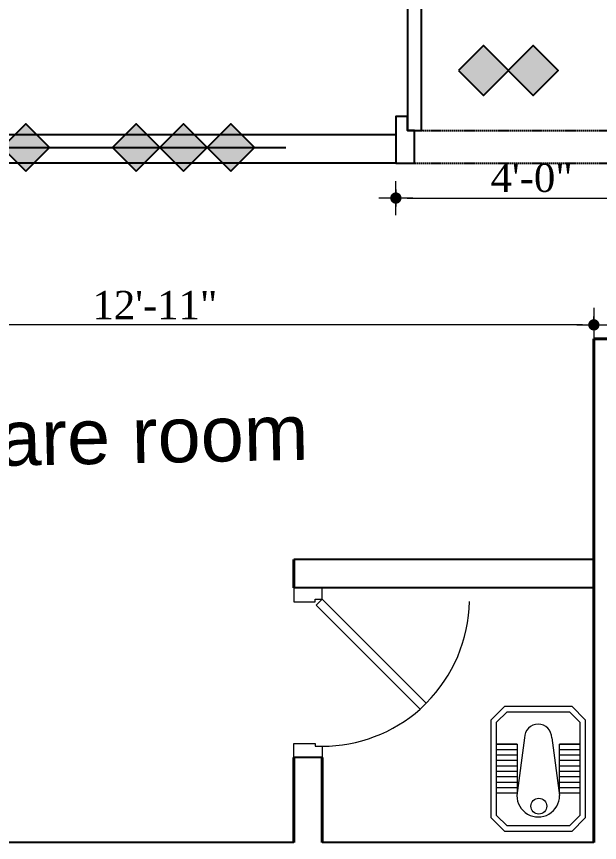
# Model space of a CAD drawing. Header units: inches. Extents: x -98933 to 1585249, y -3352739 to 192771.
# Drawn here: x 21047.5 to 21150.5, y 48459.7 to 48605.5 of the extents above; entities that cross this region are included whole.
import ezdxf

# ---------------------------------------------------------------- set-up
doc = ezdxf.new("R2010")
doc.units = ezdxf.units.IN
doc.header["$MEASUREMENT"] = 0
doc.header["$PDMODE"] = 35
doc.linetypes.add('DASH', pattern=[0.35, 0.25, -0.1])
doc.layers.get('0').update_dxf_attribs({"lineweight": 0})
doc.layers.get('Defpoints').update_dxf_attribs({"lineweight": 0})
for name, color, linetype, lineweight in [('A column', 106, 'Continuous', 40), ('DOOR', 222, 'Continuous', 0), ('FURNITURE', 144, 'Continuous', 0), ('illustr-TOILET FIXTURE', 252, 'Continuous', 0), ('Layer1', 134, 'Continuous', 0), ('TEX', 7, 'Continuous', 0), ('wall', 7, 'Continuous', 0)]:
    doc.layers.add(name, color=color, linetype=linetype, lineweight=lineweight)
for name, color, linetype in [('A site line', 7, 'Continuous'), ('bp door', 40, 'Continuous'), ('fire rated wall', 7, 'Continuous')]:
    doc.layers.add(name, color=color, linetype=linetype)
doc.styles.add('REG', font='times.ttf')
doc.styles.add('style1', font='arial.ttf')
doc.dimstyles.new('Dim-Pres', dxfattribs={"dimtxt": 5.5, "dimasz": 2, "dimexe": 1.5, "dimexo": 1.5, "dimgap": 1, "dimtad": 3, "dimdec": 0, "dimzin": 3, "dimdsep": 46, "dimlunit": 4, "dimtxsty": 'REG', "dimblk": 'point', "dimcen": 2, "dimclrd": 256, "dimclre": 256, "dimclrt": 7, "dimadec": 0, "dimazin": 0, "dimtfac": 0.75, "dimtdec": 0, "dimtmove": 1, "dimatfit": 3, "dimldrblk": 'point', "dimfxl": 0, "dimtolj": 1, "dimtzin": 0, "dimlwd": -1, "dimlwe": -1, "dimarcsym": 1})

# ---------------------------------------------------------------- blocks, each defined once
blk = doc.blocks.new('HGJGHJ')
at = {"layer": 'FURNITURE', "linetype": 'Continuous'}
for p, q in [((30654.36, 4929.01), (30651.96, 4926.61)), ((30654.76, 4928.05), (30652.92, 4926.21)), ((30654.36, 4929.01), (30671.65, 4929.01)), ((30654.76, 4928.05), (30671.25, 4928.05)), ((30658.68, 4928.05), (30667.33, 4928.05)), ((30658.68, 4924.45), (30658.68, 4928.05)), ((30658.68, 4928.05), (30658.68, 4924.45)), ((30659.64, 4928.05), (30659.64, 4924.45)), ((30660.6, 4928.05), (30660.6, 4924.45)), ((30661.56, 4928.05), (30661.56, 4924.45)), ((30662.52, 4928.05), (30662.52, 4924.45)), ((30663.48, 4928.05), (30663.48, 4924.45)), ((30664.44, 4928.05), (30664.44, 4924.45)), ((30665.4, 4928.05), (30665.4, 4924.45)), ((30666.37, 4928.05), (30666.37, 4924.45)), ((30667.33, 4928.05), (30667.33, 4924.45)), ((30671.25, 4928.05), (30673.09, 4926.21)), ((30671.65, 4929.01), (30674.05, 4926.61)), ((30651.96, 4914.79), (30651.96, 4926.61)), ((30652.92, 4915.19), (30652.92, 4926.21)), ((30673.09, 4926.21), (30673.09, 4915.19)), ((30674.05, 4926.61), (30674.05, 4914.79)), ((30657.53, 4923.08), (30667.73, 4924.46)), ((30667.33, 4924.45), (30658.68, 4924.45)), ((30657.53, 4918.27), (30667.73, 4916.93)), ((30658.68, 4916.95), (30667.33, 4916.95)), ((30658.68, 4913.35), (30658.68, 4916.95)), ((30658.68, 4916.95), (30658.68, 4913.35)), ((30659.64, 4916.95), (30659.64, 4913.35)), ((30660.6, 4916.95), (30660.6, 4913.35)), ((30661.56, 4916.95), (30661.56, 4913.35)), ((30662.52, 4916.95), (30662.52, 4913.35)), ((30663.48, 4916.95), (30663.48, 4913.35)), ((30664.44, 4916.95), (30664.44, 4913.35)), ((30665.4, 4916.95), (30665.4, 4913.35)), ((30666.37, 4916.95), (30666.37, 4913.35)), ((30667.33, 4916.95), (30667.33, 4913.35)), ((30654.36, 4912.39), (30651.96, 4914.79)), ((30654.76, 4913.35), (30652.92, 4915.19)), ((30673.09, 4915.19), (30671.25, 4913.35)), ((30674.05, 4914.79), (30671.65, 4912.39)), ((30671.25, 4913.35), (30654.76, 4913.35)), ((30667.33, 4913.35), (30658.68, 4913.35)), ((30671.65, 4912.39), (30654.36, 4912.39))]:
    blk.add_line(p, q, dxfattribs=at)
blk.add_circle((30669.61, 4920.81), 1.4, dxfattribs=at)
for centre, radius, start, end in [((30667.74, 4920.7), 3.77, 269.8864, 90.1136), ((30657.53, 4920.68), 2.4, 90, 270)]:
    blk.add_arc(centre, radius, start, end, dxfattribs=at)
blk = doc.blocks.new('30 door')
at = {"layer": 'DOOR', "color": 7}
blk.add_lwpolyline([(-5, 28), (-5, 30), (0, 30), (0, 27.5), (-3.75, 27.5), (-3.75, 28), (-5, 28, 0.181643), (-22.32, 21.45), (-23.38, 20.38), (-5, 2), (-5, 0), (0, 0), (0, 2.5), (-3.75, 2.5), (-3.75, 2), (-5, 2), (-3.94, 3.06), (-22.32, 21.45), (-23.38, 20.38, 0.194724), (-31, 2.42, 0.196084)], format="xyb", dxfattribs=at)
blk = doc.blocks.new('bfg')
at = {"layer": 'fire rated wall'}
h = blk.add_hatch(color=1, dxfattribs=at)
h.dxf.hatch_style = 1
h.paths.add_polyline_path([(9432308.67, -5613534.51), (9432321.43, -5613547.26), (9432334.18, -5613534.51)])
h.paths.add_polyline_path([(9432334.18, -5613534.51), (9432321.43, -5613521.75), (9432308.67, -5613534.51)])
h.paths.add_polyline_path([(9432334.18, -5613534.51), (9432359.68, -5613534.51), (9432346.93, -5613521.75)])
h.paths.add_polyline_path([(9432334.18, -5613534.51), (9432346.93, -5613547.26), (9432359.68, -5613534.51)])
at = {"layer": 'fire rated wall', "color": 1, "elevation": 0}
for points in [[(9432321.43, -5613547.26), (9432334.18, -5613534.51), (9432321.43, -5613521.75), (9432308.67, -5613534.51)], [(9432346.93, -5613547.26), (9432359.68, -5613534.51), (9432346.93, -5613521.75), (9432334.18, -5613534.51)]]:
    blk.add_lwpolyline(points, close=True, dxfattribs=at)
blk.add_lwpolyline([(9432291.67, -5613534.51), (9432376.69, -5613534.51)], dxfattribs=at)
blk = doc.blocks.new('3HR RATE')
at = {"layer": 'fire rated wall', "xscale": 1.292997314696549, "yscale": 1.292997314696549, "zscale": 1.292997314696549}
for p in [(-12191616.17, 7245476.71), (-12191583.19, 7245476.71)]:
    blk.add_blockref('bfg', p, dxfattribs=at)
blk = doc.blocks.new('fddfgdgfsg')
at = {"ltscale": 100000}
h = blk.add_hatch(color=1, dxfattribs=at)
h.paths.add_polyline_path([(2091.9, -12378.98), (2096.33, -12383.41), (2100.73, -12379), (2100.72, -12378.98), (2100.73, -12378.97), (2096.32, -12374.56)])
h.paths.add_polyline_path([(2105.14, -12383.41), (2109.56, -12378.98), (2105.14, -12374.56), (2100.73, -12378.97), (2100.75, -12378.98), (2100.73, -12379)])
at = {"layer": 'bp door', "color": 1, "linetype": 'DASH'}
for p, q in [((2117.32, -12362.64, -9.7), (2072.61, -12362.64, -9.7)), ((2072.61, -12368.4, -9.7), (2072.61, -12362.64, -9.7)), ((2117.32, -12368.4, -9.7), (2072.61, -12368.4, -9.7))]:
    blk.add_line(p, q, dxfattribs=at)
at = {"layer": 'bp door', "color": 1, "elevation": -9.7}
for points in [[(2117.32, -12368.4), (2118.55, -12368.4), (2118.55, -12370.87), (2120.61, -12370.87), (2120.61, -12362.64), (2117.32, -12362.64)], [(2116.08, -12410.64), (2118.55, -12410.64), (2118.55, -12368.4), (2116.08, -12368.4)], [(2100.75, -12378.98), (2096.32, -12374.56), (2091.9, -12378.98), (2096.33, -12383.41)], [(2109.56, -12378.98), (2105.14, -12374.56), (2100.72, -12378.98), (2105.14, -12383.41)]]:
    blk.add_lwpolyline(points, close=True, dxfattribs=at)
at = {"layer": 'bp door', "color": 1, "linetype": 'DASH'}
blk.add_arc((2114.39, -12368.89, -9.7), 41.79, 179.3284, 272.3206, dxfattribs=at)
blk = doc.blocks.new('dot')
at = {"color": 4}
for p, q in [((0, 1.5), (0, -1.5)), ((-1.5, 0), (1.5, 0))]:
    blk.add_line(p, q, dxfattribs=at)
at = {"color": 6, "const_width": 0.5}
blk.add_lwpolyline([(-0.25, 0, 1), (0.25, 0, 1)], format="xyb", close=True, dxfattribs=at)
blk = doc.blocks.new('point')
blk.add_blockref('dot', (0, 0))
blk = doc.blocks.new('*D432')
at = {"layer": 'Defpoints', "color": 0, "ltscale": 30, "transparency": 16777216}
for p in [(21114.54, 48579.67, -11.61), (21162.54, 48579.67, -11.61), (21162.54, 48573.49)]:
    blk.add_point(p, dxfattribs=at)
at = {"layer": 'Layer1', "ltscale": 30, "transparency": 16777216}
for p, q in [((21114.54, 48575.02), (21114.54, 48571.99)), ((21162.54, 48575.02), (21162.54, 48571.99)), ((21116.54, 48573.49), (21160.54, 48573.49))]:
    blk.add_line(p, q, dxfattribs=at)
at = {"layer": 'Layer1', "ltscale": 30, "transparency": 16777216, "xscale": 2, "yscale": 2, "zscale": 2, "rotation": 180}
blk.add_blockref('point', (21114.54, 48573.49), dxfattribs=at)
at = {"layer": 'Layer1', "ltscale": 30, "transparency": 16777216, "xscale": 2, "yscale": 2, "zscale": 2}
blk.add_blockref('point', (21162.54, 48573.49), dxfattribs=at)
at = {"layer": 'Layer1', "color": 7, "ltscale": 30, "transparency": 16777216, "insert": (21138.54, 48577.03), "char_height": 5, "attachment_point": 5, "style": 'REG'}
blk.add_mtext('\\A1;4\'-0"', dxfattribs=at)
blk = doc.blocks.new('*D463')
at = {"layer": 'Defpoints', "color": 0, "ltscale": 30, "transparency": 16777216}
for p in [(20994.39, 48551.09), (21149.53, 48548.62, -11.61), (20994.39, 48547.08)]:
    blk.add_point(p, dxfattribs=at)
at = {"layer": 'Layer1', "ltscale": 30, "transparency": 16777216}
for p, q in [((20994.39, 48548.58), (20994.39, 48552.59)), ((21149.53, 48550.81), (21149.53, 48552.59)), ((21147.53, 48551.09), (20996.39, 48551.09))]:
    blk.add_line(p, q, dxfattribs=at)
at = {"layer": 'Layer1', "ltscale": 30, "transparency": 16777216, "xscale": 2, "yscale": 2, "zscale": 2, "rotation": 180}
blk.add_blockref('point', (20994.39, 48551.09), dxfattribs=at)
at = {"layer": 'Layer1', "ltscale": 30, "transparency": 16777216, "xscale": 2, "yscale": 2, "zscale": 2}
blk.add_blockref('point', (21149.53, 48551.09), dxfattribs=at)
at = {"layer": 'Layer1', "color": 7, "ltscale": 30, "transparency": 16777216, "insert": (21071.96, 48554.59), "char_height": 5, "attachment_point": 5, "style": 'REG'}
blk.add_mtext('\\A1;12\'-11"', dxfattribs=at)

msp = doc.modelspace()

# ---------------------------------------------------------------- linework, layer by layer
at = {"layer": 'A column', "color": 7, "ltscale": 30}
msp.add_line((21149.53, 48548.62, -11.61), (21154.53, 48548.62, -11.61), dxfattribs=at)
at = {"layer": 'A column', "color": 7, "ltscale": 30, "elevation": -11.61}
for points in [[(21149.53, 48548.62), (21149.53, 48459.67)], [(21096.53, 48509.67), (21096.53, 48504.67)], [(21096.53, 48474.67), (21096.53, 48459.67)], [(21101.53, 48474.67), (21101.53, 48459.67)]]:
    msp.add_lwpolyline(points, dxfattribs=at)
at = {"layer": 'A site line', "color": 7, "ltscale": 30, "elevation": -11.61}
for points in [[(21114.54, 48584.67), (20991.47, 48584.67)], [(21114.54, 48579.67), (20991.47, 48579.67)], [(21149.53, 48509.67), (21096.53, 48509.67)], [(21149.53, 48504.67), (21096.53, 48504.67)], [(21101.53, 48474.67), (21096.53, 48474.67)], [(21096.53, 48459.67), (20991.47, 48459.67)], [(21149.53, 48459.67), (21101.53, 48459.67)]]:
    msp.add_lwpolyline(points, dxfattribs=at)

# ---------------------------------------------------------------- block references
at = {"layer": 'illustr-TOILET FIXTURE', "color": 7, "lineweight": -3, "rotation": 270}
msp.add_blockref('HGJGHJ', (16219, 79135.69, -11.6), dxfattribs=at)
at = {"layer": 'Layer1', "rotation": 180}
msp.add_blockref('fddfgdgfsg', (23235.15, 36217.03, -1.91), dxfattribs=at)
at = {"layer": 'Layer1', "xscale": 0.2533935670508072, "yscale": 0.2533935670508072, "zscale": 0.2533935670521235}
for p in [(19930.14, 51827.96, -9.7), (19966.35, 51827.96, -9.7)]:
    msp.add_blockref('3HR RATE', p, dxfattribs=at)
at = {"layer": 'wall', "color": 7, "lineweight": -3, "rotation": 180}
msp.add_blockref('30 door', (21096.53, 48504.67, -11.61), dxfattribs=at)

# ---------------------------------------------------------------- texts
at = {"layer": 'TEX', "color": 7, "lineweight": 0, "ltscale": 30, "insert": (21002.22, 48535.15, -11.6), "char_height": 9.8156, "width": 99.907, "attachment_point": 1, "rotation": 1.1489, "style": 'style1'}
msp.add_mtext('Child care room ', dxfattribs=at)

# ---------------------------------------------------------------- dimensions: what is measured, and where the dimension line sits
at = {"layer": 'Layer1', "ltscale": 30}
for base, p1, p2, picture, middle in [((21162.54, 48573.49), (21114.54, 48579.67, -11.61), (21162.54, 48579.67, -11.61), '*D432', (21138.54, 48577.03)), ((20994.39, 48551.09), (21149.53, 48548.62, -11.61), (20994.39, 48547.08), '*D463', (21071.96, 48554.59))]:
    dim = msp.add_linear_dim(base=base, p1=p1, p2=p2, dimstyle='Dim-Pres', override={"dimtxt": 5, "dimfxl": 4, "dimfxlon": 1}, dxfattribs=at)
    dim.commit()
    dim.dimension.update_dxf_attribs({"geometry": picture, "text_midpoint": middle})

doc.saveas('drawing.dxf')
